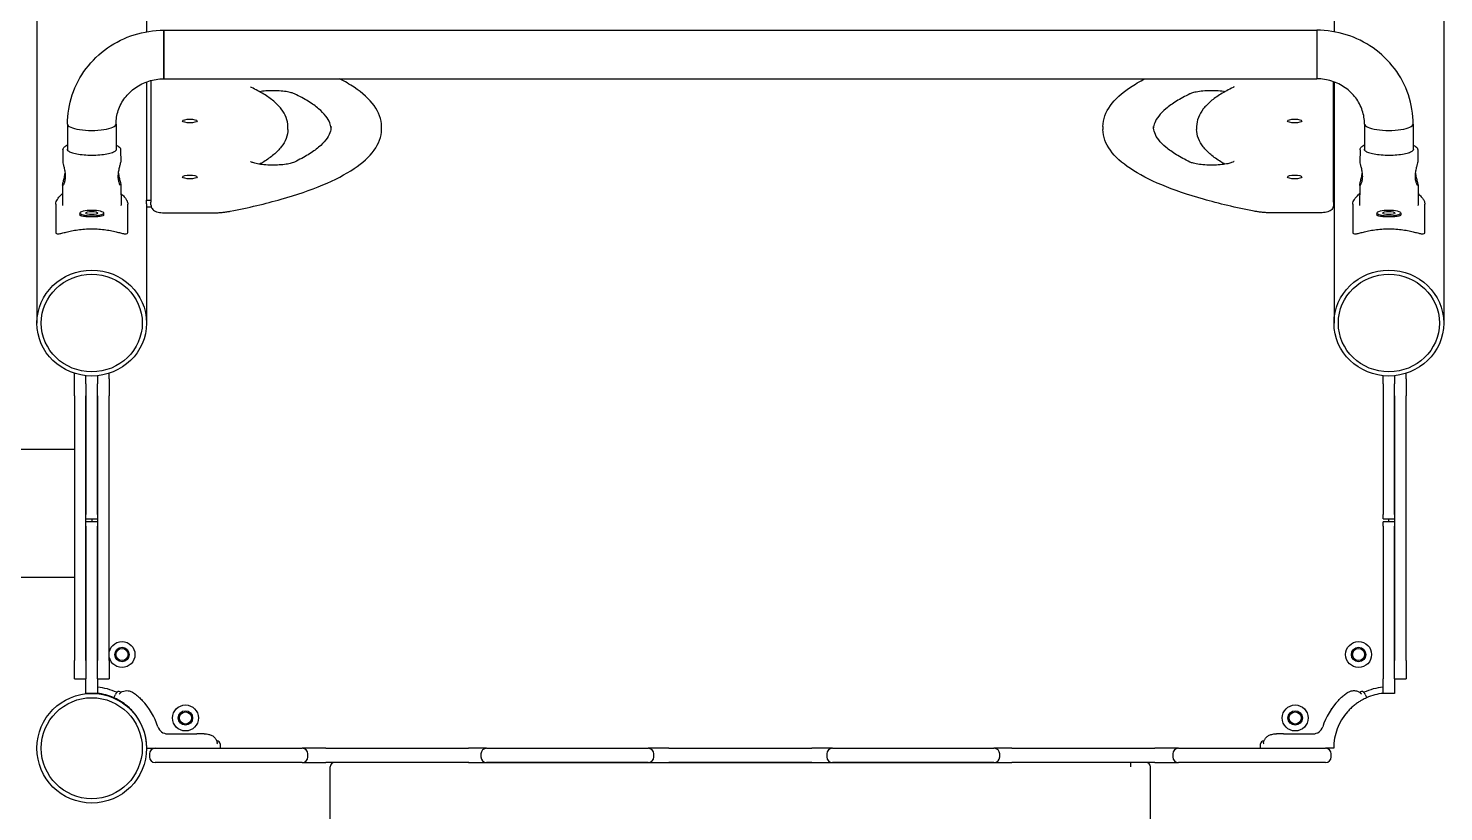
# Model space of a CAD drawing. Header units: millimetres. Extents: x 1080 to 6580, y 979 to 7979.
# Drawn here: x 4086 to 5068, y 4522 to 5065 of the extents above; entities that cross this region are included whole.
import ezdxf

# ---------------------------------------------------------------- set-up
doc = ezdxf.new("R2010")
doc.units = ezdxf.units.MM
doc.layers.add('AM_4', color=3, linetype='Continuous', lineweight=25)

msp = doc.modelspace()

# ---------------------------------------------------------------- linework, layer by layer
at = {"layer": 'AM_4'}
for p, q in [((4092.32, 5481.9), (4092.32, 4860.74)), ((5068.42, 5481.9), (5068.42, 4860.74)), ((4168.42, 5093.6), (4168.42, 5062.84)), ((4992.32, 5093.6), (4992.32, 5062.84)), ((4180.37, 5063.89), (4180.37, 5030.19)), ((4180.37, 5063.89), (4980.37, 5063.89)), ((4180.37, 5030.19), (4180.37, 5063.89)), ((4980.37, 5063.89), (4980.37, 5030.19)), ((4980.37, 5063.89), (4980.37, 5030.19)), ((4171.42, 5029.02), (4171.42, 4944.65)), ((4180.37, 5030.19), (4980.37, 5030.19)), ((4168.42, 5028.07), (4168.42, 4945.98)), ((4992.02, 4944.65), (4992.02, 5028.18)), ((4992.32, 5028.07), (4992.32, 4860.74)), ((4113.52, 4998.74), (4113.52, 4980.58)), ((4147.22, 4998.74), (4147.22, 4980.58)), ((4266.42, 4995.13), (4266.42, 4997.06)), ((4331.42, 4995.13), (4331.42, 4997.06)), ((4832.02, 4997.06), (4832.02, 4995.13)), ((4897.02, 4997.06), (4897.02, 4995.13)), ((5013.52, 4998.74), (5013.52, 4980.58)), ((5047.22, 4998.74), (5047.22, 4980.58)), ((4110.36, 4980.89), (4110.29, 4972.43)), ((4150.38, 4980.89), (4150.46, 4972.43)), ((5010.36, 4980.89), (5010.29, 4972.43)), ((5050.38, 4980.89), (5050.46, 4972.43)), ((4110.14, 4956.49), (4110.02, 4942.64)), ((4150.6, 4956.49), (4150.73, 4942.64)), ((5010.14, 4956.49), (5010.02, 4942.64)), ((5050.6, 4956.49), (5050.73, 4942.64)), ((4105.37, 4943.18), (4105.37, 4930.24)), ((4155.37, 4930.24), (4155.37, 4943.18)), ((4168.42, 4945.98), (4171.42, 4945.98)), ((4168.42, 4943.56), (4168.42, 4945.98)), ((4168.42, 4943.56), (4168.42, 4860.74)), ((4171.71, 4941.15), (4168.42, 4941.15)), ((4171.42, 4942.72), (4171.42, 4944.65)), ((4992.02, 4944.65), (4992.02, 4942.72)), ((5005.37, 4943.18), (5005.37, 4930.24)), ((5055.37, 4930.24), (5055.37, 4943.18)), ((4105.37, 4930.24), (4105.37, 4923.64)), ((4122.12, 4937.04), (4122.12, 4935.82)), ((4138.62, 4937.04), (4138.62, 4935.82)), ((4155.37, 4923.64), (4155.37, 4930.24)), ((4181.42, 4937.17), (4213.09, 4937.17)), ((4982.02, 4937.17), (4950.36, 4937.17)), ((5005.37, 4930.24), (5005.37, 4923.64)), ((5022.12, 4937.04), (5022.12, 4935.82)), ((5038.62, 4937.04), (5038.62, 4935.82)), ((5055.37, 4923.64), (5055.37, 4930.24)), ((4118.37, 4822.02), (4118.37, 4825.86)), ((4118.37, 4810.18), (4118.37, 4822.02)), ((4126.37, 4818.69), (4126.37, 4824.19)), ((4134.37, 4824.19), (4134.37, 4818.69)), ((4142.37, 4822.02), (4142.37, 4825.86)), ((4142.37, 4822.02), (4142.37, 4810.18)), ((5026.37, 4818.69), (5026.37, 4824.19)), ((5034.37, 4824.19), (5034.37, 4818.69)), ((5042.37, 4822.02), (5042.37, 4825.86)), ((5042.37, 4822.02), (5042.37, 4810.18)), ((4126.37, 4818.69), (4126.37, 4815.93)), ((4126.37, 4815.93), (4126.37, 4810.18)), ((4126.37, 4815.93), (4126.37, 4810.18)), ((4134.37, 4815.93), (4134.37, 4818.69)), ((4134.37, 4810.18), (4134.37, 4815.93)), ((4134.37, 4810.18), (4134.37, 4815.93)), ((5026.37, 4818.69), (5026.37, 4815.93)), ((5026.37, 4815.93), (5026.37, 4810.18)), ((5034.37, 4815.93), (5034.37, 4818.69)), ((5034.37, 4810.18), (5034.37, 4815.93)), ((5034.37, 4810.18), (5034.37, 4815.93)), ((4118.37, 4810.18), (4118.37, 4626.61)), ((4126.37, 4810.18), (4126.37, 4727.95)), ((4126.37, 4626.61), (4126.37, 4810.18)), ((4134.37, 4727.95), (4134.37, 4810.18)), ((4134.37, 4810.18), (4134.37, 4626.61)), ((4142.37, 4626.61), (4142.37, 4810.18)), ((5026.37, 4810.18), (5026.37, 4727.95)), ((5034.37, 4727.95), (5034.37, 4810.18)), ((5034.37, 4810.18), (5034.37, 4626.61)), ((5042.37, 4626.61), (5042.37, 4810.18)), ((1545.01, 4773.27), (4118.37, 4773.27)), ((4126.37, 4724.82), (4134.37, 4724.82)), ((4130.37, 4724.82), (4130.37, 4722.82)), ((5026.37, 4724.82), (5026.37, 4727.95)), ((5026.37, 4724.82), (5034.37, 4724.82)), ((5030.37, 4722.82), (5030.37, 4724.82)), ((4134.37, 4722.82), (4126.37, 4722.82)), ((4126.37, 4719.86), (4126.37, 4626.61)), ((4134.37, 4626.61), (4134.37, 4719.86)), ((5034.37, 4722.82), (5026.37, 4722.82)), ((5026.37, 4719.86), (5026.37, 4722.82)), ((5026.37, 4719.86), (5026.37, 4626.61)), ((5034.37, 4626.61), (5034.37, 4719.86)), ((1545.77, 4684.37), (4118.37, 4684.37)), ((4118.37, 4613.82), (4118.37, 4626.61)), ((4126.37, 4626.61), (4126.37, 4616.55)), ((4126.37, 4626.61), (4126.37, 4616.55)), ((4134.37, 4616.55), (4134.37, 4626.61)), ((4134.37, 4616.55), (4134.37, 4626.61)), ((4142.37, 4626.61), (4142.37, 4613.82)), ((5026.37, 4626.61), (5026.37, 4616.55)), ((5034.37, 4616.55), (5034.37, 4626.61)), ((5034.37, 4616.55), (5034.37, 4626.61)), ((5042.37, 4626.61), (5042.37, 4613.82)), ((4126.37, 4616.55), (4126.37, 4613.96)), ((4134.37, 4613.96), (4134.37, 4616.55)), ((5026.37, 4616.55), (5026.37, 4613.96)), ((5034.37, 4613.96), (5034.37, 4616.55)), ((4118.37, 4613.82), (4126.37, 4613.82)), ((4126.37, 4603.82), (4126.37, 4613.96)), ((4134.37, 4613.96), (4134.37, 4603.82)), ((4134.37, 4613.82), (4142.37, 4613.82)), ((5026.37, 4603.82), (5026.37, 4613.96)), ((5034.37, 4613.96), (5034.37, 4603.82)), ((5034.37, 4613.82), (5042.37, 4613.82)), ((4134.37, 4603.82), (4126.37, 4603.82)), ((4145.77, 4600.78), (4146.73, 4602.98)), ((5014.01, 4602.98), (5014.98, 4600.78)), ((5034.37, 4603.82), (5026.37, 4603.82)), ((4182.94, 4575.77), (4203.37, 4575.77)), ((4208.35, 4575.77), (4203.37, 4575.77)), ((4216.9, 4570.77), (4216.9, 4570.77)), ((4217.03, 4570.77), (4217.37, 4570.77)), ((4219.37, 4568.77), (4219.37, 4565.77)), ((4941.37, 4565.77), (4941.37, 4568.77)), ((4943.37, 4570.77), (4943.71, 4570.77)), ((4943.85, 4570.77), (4943.85, 4570.77)), ((4957.37, 4575.77), (4952.4, 4575.77)), ((4957.37, 4575.77), (4977.8, 4575.77)), ((4168.62, 4565.77), (4174.37, 4565.77)), ((4170.37, 4561.77), (4170.37, 4559.77)), ((4174.37, 4565.77), (4179.03, 4565.77)), ((4179.03, 4565.77), (4269.33, 4565.77)), ((4269.33, 4565.77), (4276.37, 4565.77)), ((4292.69, 4565.77), (4276.37, 4565.77)), ((4280.37, 4559.77), (4280.37, 4561.77)), ((4292.69, 4565.77), (4391.89, 4565.77)), ((4404.37, 4565.77), (4391.89, 4565.77)), ((4400.37, 4561.77), (4400.37, 4559.77)), ((4404.37, 4565.77), (4409.8, 4565.77)), ((4409.8, 4565.77), (4510.14, 4565.77)), ((4510.14, 4565.77), (4516.37, 4565.77)), ((4530.77, 4565.77), (4516.37, 4565.77)), ((4520.37, 4559.77), (4520.37, 4561.77)), ((4530.77, 4565.77), (4629.97, 4565.77)), ((4644.37, 4565.77), (4629.97, 4565.77)), ((4640.37, 4561.77), (4640.37, 4559.77)), ((4644.37, 4565.77), (4650.61, 4565.77)), ((4650.61, 4565.77), (4750.94, 4565.77)), ((4750.94, 4565.77), (4756.37, 4565.77)), ((4768.85, 4565.77), (4756.37, 4565.77)), ((4760.37, 4559.77), (4760.37, 4561.77)), ((4768.85, 4565.77), (4868.05, 4565.77)), ((4884.37, 4565.77), (4868.05, 4565.77)), ((4880.37, 4561.77), (4880.37, 4559.77)), ((4884.37, 4565.77), (4891.41, 4565.77)), ((4891.41, 4565.77), (4981.71, 4565.77)), ((4981.71, 4565.77), (4986.37, 4565.77)), ((4992.12, 4565.77), (4986.37, 4565.77)), ((4990.37, 4559.77), (4990.37, 4561.77)), ((4179.03, 4555.77), (4174.37, 4555.77)), ((4269.33, 4555.77), (4179.03, 4555.77)), ((4276.37, 4555.77), (4269.33, 4555.77)), ((4276.37, 4555.77), (4292.69, 4555.77)), ((4391.89, 4555.77), (4292.69, 4555.77)), ((4295.78, 4505.77), (4295.78, 4552.77)), ((4392.07, 4555.77), (4298.78, 4555.77)), ((4391.89, 4555.77), (4404.37, 4555.77)), ((4392.07, 4555.77), (4404.83, 4555.77)), ((4409.8, 4555.77), (4404.37, 4555.77)), ((4404.83, 4555.77), (4457.02, 4555.77)), ((4510.14, 4555.77), (4409.8, 4555.77)), ((4457.02, 4555.77), (4703.72, 4555.77)), ((4516.37, 4555.77), (4510.14, 4555.77)), ((4516.37, 4555.77), (4530.77, 4555.77)), ((4629.97, 4555.77), (4530.77, 4555.77)), ((4629.97, 4555.77), (4644.37, 4555.77)), ((4650.61, 4555.77), (4644.37, 4555.77)), ((4750.94, 4555.77), (4650.61, 4555.77)), ((4703.72, 4555.77), (4755.91, 4555.77)), ((4756.37, 4555.77), (4750.94, 4555.77)), ((4755.91, 4555.77), (4768.67, 4555.77)), ((4756.37, 4555.77), (4768.85, 4555.77)), ((4861.96, 4555.77), (4768.67, 4555.77)), ((4868.05, 4555.77), (4768.85, 4555.77)), ((4851.37, 4552.77), (4851.37, 4555.77)), ((4864.96, 4505.77), (4864.96, 4552.77)), ((4868.05, 4555.77), (4884.37, 4555.77)), ((4891.41, 4555.77), (4884.37, 4555.77)), ((4981.71, 4555.77), (4891.41, 4555.77)), ((4986.37, 4555.77), (4981.71, 4555.77))]:
    msp.add_line(p, q, dxfattribs=at)
for centre, radius in [((4151.37, 4630.77), 9), ((4151.37, 4630.77), 5), ((5009.37, 4630.77), 9), ((5009.37, 4630.77), 5), ((4151.37, 4630.77), 4.2), ((5009.37, 4630.77), 4.2), ((4130.37, 4565.77), 38.05), ((4130.37, 4565.77), 35.05), ((4195.37, 4586.77), 9), ((4195.37, 4586.77), 5), ((4195.37, 4586.77), 4.2), ((4965.37, 4586.77), 9), ((4965.37, 4586.77), 5), ((4965.37, 4586.77), 4.2)]:
    msp.add_circle(centre, radius, dxfattribs=at)
for centre, radius, start, end in [((4130.37, 4565.77), 42.5, 65.89619, 84.59946), ((5030.37, 4565.77), 42.5, 95.40054, 114.10381), ((4130.37, 4565.77), 38.25, 66.26575, 84.13826), ((4153.14, 4600.16), 7, 143.96758, 156.26575), ((4149.1, 4603.11), 2, 63.65069, 143.96758), ((4130.37, 4565.77), 42.5, 63.0498, 63.05004), ((4130.37, 4565.77), 42.5, 62.91363, 62.91368), ((4130.37, 4565.77), 48.25, 17.92021, 43.44318), ((5030.37, 4565.77), 48.25, 136.55682, 162.07979), ((5011.64, 4603.11), 2, 36.03242, 116.34931), ((5007.6, 4600.16), 7, 23.73425, 36.03242), ((5030.37, 4565.77), 38.25, 95.86174, 113.73425), ((4130.37, 4565.77), 38.25, 0, 41.53841), ((5030.37, 4565.77), 38.25, 138.46159, 180), ((4182.94, 4582.77), 7, 197.92021, 270), ((4977.8, 4582.77), 7, 270, 342.07979), ((4217.37, 4568.77), 2, 0, 90), ((4943.37, 4568.77), 2, 90, 180), ((4174.37, 4561.77), 4, 90, 180), ((4174.37, 4559.77), 4, 180, 270), ((4276.37, 4561.77), 4, 0, 90), ((4276.37, 4559.77), 4, 270, 0), ((4404.37, 4561.77), 4, 90, 180), ((4404.37, 4559.77), 4, 180, 270), ((4516.37, 4561.77), 4, 0, 90), ((4516.37, 4559.77), 4, 270, 0), ((4644.37, 4561.77), 4, 90, 180), ((4644.37, 4559.77), 4, 180, 270), ((4756.37, 4561.77), 4, 0, 90), ((4756.37, 4559.77), 4, 270, 0), ((4884.37, 4561.77), 4, 90, 180), ((4884.37, 4559.77), 4, 180, 270), ((4986.37, 4561.77), 4, 0, 90), ((4986.37, 4559.77), 4, 270, 0), ((4298.78, 4552.77), 3, 90, 180), ((4861.96, 4552.77), 3, 0, 90)]:
    msp.add_arc(centre, radius, start, end, dxfattribs=at)
for centre, major_axis, ratio in [((4198.42, 5000.93), (5, 0), 0.258819), ((4965.02, 5000.93), (-5, 0), 0.258819), ((4198.42, 4962.1), (5, 0), 0.258819), ((4965.02, 4962.1), (-5, 0), 0.258819), ((4130.37, 4937.04), (8.25, 0), 0.258819), ((4130.37, 4937.04), (-4.2, 0), 0.258819), ((5030.37, 4937.04), (8.25, 0), 0.258819), ((5030.37, 4937.04), (-4.2, 0), 0.258819), ((4130.37, 4860.74), (-38.05, 0), 0.965926), ((4130.37, 4860.74), (35.05, 0), 0.965926), ((5030.37, 4860.74), (-38.05, 0), 0.965926), ((5030.37, 4860.74), (35.05, 0), 0.965926)]:
    msp.add_ellipse(centre, major_axis=major_axis, ratio=ratio, dxfattribs=at)
for centre in [(4130.37, 4998.74), (4130.37, 4998.74), (5030.37, 4998.74), (5030.37, 4998.74)]:
    msp.add_ellipse(centre, major_axis=(-16.85, 0), ratio=0.258819, start_param=0, end_param=3.141593, dxfattribs=at)
for points, knots in [([(4113.52, 4998.74), (4113.52, 5005.63), (4114.65, 5012.51), (4119.04, 5025.57), (4122.31, 5031.74), (4130.6, 5042.77), (4135.64, 5047.63), (4146.97, 5055.58), (4153.26, 5058.67), (4166.49, 5062.83), (4173.43, 5063.89), (4180.37, 5063.89)], [0, 0, 0, 0, 0.314159, 0.314159, 0.628319, 0.628319, 0.942478, 0.942478, 1.256637, 1.256637, 1.570796, 1.570796, 1.570796, 1.570796]), ([(5047.22, 4998.74), (5047.22, 5005.63), (5046.09, 5012.51), (5041.7, 5025.57), (5038.44, 5031.74), (5030.14, 5042.77), (5025.1, 5047.63), (5013.78, 5055.58), (5007.48, 5058.67), (4994.25, 5062.83), (4987.31, 5063.89), (4980.37, 5063.89)], [3.141593, 3.141593, 3.141593, 3.141593, 3.455752, 3.455752, 3.769911, 3.769911, 4.08407, 4.08407, 4.39823, 4.39823, 4.712389, 4.712389, 4.712389, 4.712389]), ([(4147.22, 4998.74), (4147.22, 5001.97), (4147.75, 5005.2), (4149.83, 5011.38), (4151.38, 5014.33), (4155.39, 5019.67), (4157.85, 5022.05), (4163.47, 5025.99), (4166.62, 5027.55), (4173.26, 5029.63), (4176.74, 5030.17), (4180.27, 5030.19), (4180.32, 5030.19), (4180.37, 5030.19)], [0, 0, 0, 0, 0.314159, 0.314159, 0.628319, 0.628319, 0.942478, 0.942478, 1.256637, 1.256637, 1.566356, 1.566356, 1.570796, 1.570796, 1.570796, 1.570796]), ([(4331.42, 4997.06), (4331.42, 5002.1), (4329.58, 5007.04), (4323.03, 5016.11), (4318.34, 5020.33), (4309.35, 5026.33), (4306.01, 5028.29), (4302.35, 5030.19)], [3.1415927, 3.1415927, 3.1415927, 3.1415927, 3.3263441, 3.3263441, 3.5110956, 3.5110956, 3.6042673, 3.6042673, 3.6042673, 3.6042673]), ([(4832.02, 4997.06), (4832.02, 5002.1), (4833.86, 5007.04), (4840.41, 5016.11), (4845.1, 5020.33), (4854.09, 5026.33), (4857.43, 5028.29), (4861.1, 5030.19)], [3.1415927, 3.1415927, 3.1415927, 3.1415927, 3.3263441, 3.3263441, 3.5110956, 3.5110956, 3.6042673, 3.6042673, 3.6042673, 3.6042673]), ([(5013.52, 4998.74), (5013.52, 5001.97), (5012.99, 5005.2), (5010.91, 5011.38), (5009.36, 5014.33), (5005.35, 5019.67), (5002.89, 5022.05), (4997.27, 5025.99), (4994.12, 5027.55), (4987.48, 5029.63), (4984, 5030.17), (4980.47, 5030.19), (4980.42, 5030.19), (4980.37, 5030.19)], [3.141593, 3.141593, 3.141593, 3.141593, 3.455752, 3.455752, 3.769911, 3.769911, 4.08407, 4.08407, 4.39823, 4.39823, 4.707949, 4.707949, 4.712389, 4.712389, 4.712389, 4.712389]), ([(4241.1, 5024.21), (4240.91, 5024.3), (4240.76, 5024.39), (4240.56, 5024.51), (4240.5, 5024.56), (4240.5, 5024.56), (4240.5, 5024.56), (4240.5, 5024.56)], [5.7868679, 5.7868679, 5.7868679, 5.7868679, 5.8861314, 5.8861314, 5.9853949, 5.9853949, 5.9923115, 5.9923115, 5.9923115, 5.9923115]), ([(4266.42, 4997.06), (4266.42, 4999.21), (4266, 5001.35), (4264.43, 5005.45), (4263.28, 5007.4), (4260.38, 5011.13), (4258.63, 5012.91), (4254.56, 5016.34), (4252.25, 5017.99), (4247.08, 5021.18), (4244.22, 5022.72), (4241.1, 5024.21)], [3.1415927, 3.1415927, 3.1415927, 3.1415927, 3.2408561, 3.2408561, 3.3401196, 3.3401196, 3.4393831, 3.4393831, 3.5386465, 3.5386465, 3.63791, 3.63791, 3.63791, 3.63791]), ([(4271.07, 5019.75), (4270.67, 5019.94), (4270.1, 5020.16), (4268.53, 5020.64), (4267.46, 5020.89), (4264.91, 5021.35), (4263.4, 5021.55), (4260.1, 5021.84), (4258.32, 5021.92), (4254.71, 5021.94), (4252.88, 5021.88), (4249.61, 5021.64), (4248.14, 5021.47), (4246.81, 5021.26)], [3.63791, 3.63791, 3.63791, 3.63791, 3.846027, 3.846027, 4.102134, 4.102134, 4.388153, 4.388153, 4.687758, 4.687758, 4.99138, 4.99138, 5.260175, 5.260175, 5.260175, 5.260175]), ([(4296.38, 4996.1), (4296.28, 4997.23), (4296.02, 4998.38), (4294.97, 5001.1), (4294.06, 5002.71), (4291.47, 5006.03), (4289.81, 5007.74), (4285.72, 5011.19), (4283.29, 5012.93), (4277.72, 5016.37), (4274.56, 5018.08), (4271.07, 5019.75)], [3.163614, 3.163614, 3.163614, 3.163614, 3.2408561, 3.2408561, 3.3401196, 3.3401196, 3.4393831, 3.4393831, 3.5386465, 3.5386465, 3.63791, 3.63791, 3.63791, 3.63791]), ([(4892.38, 5019.75), (4888.88, 5018.08), (4885.73, 5016.37), (4880.15, 5012.93), (4877.73, 5011.19), (4873.63, 5007.74), (4871.97, 5006.03), (4869.39, 5002.71), (4868.47, 5001.1), (4867.42, 4998.38), (4867.16, 4997.23), (4867.06, 4996.1)], [2.6452753, 2.6452753, 2.6452753, 2.6452753, 2.7445388, 2.7445388, 2.8438022, 2.8438022, 2.9430657, 2.9430657, 3.0423292, 3.0423292, 3.1195713, 3.1195713, 3.1195713, 3.1195713]), ([(4916.63, 5021.26), (4915.95, 5021.37), (4915.23, 5021.47), (4912.88, 5021.73), (4911.15, 5021.85), (4907.59, 5021.95), (4905.75, 5021.94), (4902.2, 5021.76), (4900.49, 5021.6), (4897.42, 5021.18), (4896.06, 5020.91), (4893.89, 5020.35), (4893.05, 5020.06), (4892.46, 5019.78), (4892.42, 5019.77), (4892.38, 5019.75)], [1.02301, 1.02301, 1.02301, 1.02301, 1.160661, 1.160661, 1.457519, 1.457519, 1.760704, 1.760704, 2.063034, 2.063034, 2.356322, 2.356322, 2.624635, 2.624635, 2.645275, 2.645275, 2.645275, 2.645275]), ([(4922.34, 5024.21), (4919.22, 5022.72), (4916.37, 5021.18), (4911.2, 5017.99), (4908.88, 5016.34), (4904.82, 5012.91), (4903.07, 5011.13), (4900.17, 5007.4), (4899.02, 5005.45), (4897.44, 5001.35), (4897.02, 4999.21), (4897.02, 4997.06)], [2.6452753, 2.6452753, 2.6452753, 2.6452753, 2.7445388, 2.7445388, 2.8438022, 2.8438022, 2.9430657, 2.9430657, 3.0423292, 3.0423292, 3.1415927, 3.1415927, 3.1415927, 3.1415927]), ([(4922.95, 5024.56), (4922.95, 5024.56), (4922.95, 5024.56), (4922.94, 5024.56), (4922.88, 5024.51), (4922.68, 5024.39), (4922.53, 5024.3), (4922.34, 5024.21)], [6.5740592, 6.5740592, 6.5740592, 6.5740592, 6.5809757, 6.5809757, 6.6802392, 6.6802392, 6.7795027, 6.7795027, 6.7795027, 6.7795027]), ([(4226.51, 4938.34), (4239.19, 4940.82), (4250.99, 4943.6), (4272.48, 4949.71), (4282.16, 4953.02), (4299.12, 4960.11), (4306.39, 4963.88), (4318.34, 4971.87), (4323.03, 4976.08), (4329.58, 4985.15), (4331.42, 4990.1), (4331.42, 4995.13)], [2.2178352, 2.2178352, 2.2178352, 2.2178352, 2.4025867, 2.4025867, 2.5873382, 2.5873382, 2.7720897, 2.7720897, 2.9568412, 2.9568412, 3.1415927, 3.1415927, 3.1415927, 3.1415927]), ([(4266.42, 4995.13), (4266.42, 4992.99), (4266, 4990.84), (4264.43, 4986.75), (4263.28, 4984.79), (4260.38, 4981.06), (4258.63, 4979.28), (4254.56, 4975.86), (4252.25, 4974.21), (4248.75, 4972.05), (4247.8, 4971.49), (4246.81, 4970.94)], [3.1415927, 3.1415927, 3.1415927, 3.1415927, 3.2408561, 3.2408561, 3.3401196, 3.3401196, 3.4393831, 3.4393831, 3.5386465, 3.5386465, 3.5738358, 3.5738358, 3.5738358, 3.5738358]), ([(4296.42, 4997.06), (4296.42, 4995.61), (4296.15, 4994.16), (4294.97, 4991.1), (4294.06, 4989.49), (4291.47, 4986.17), (4289.81, 4984.46), (4285.72, 4981.01), (4283.29, 4979.27), (4277.72, 4975.83), (4274.56, 4974.12), (4271.07, 4972.45)], [3.1415927, 3.1415927, 3.1415927, 3.1415927, 3.2408561, 3.2408561, 3.3401196, 3.3401196, 3.4393831, 3.4393831, 3.5386465, 3.5386465, 3.63791, 3.63791, 3.63791, 3.63791]), ([(4936.93, 4938.34), (4924.26, 4940.82), (4912.45, 4943.6), (4890.97, 4949.71), (4881.28, 4953.02), (4864.33, 4960.11), (4857.05, 4963.88), (4845.1, 4971.87), (4840.41, 4976.08), (4833.86, 4985.15), (4832.02, 4990.1), (4832.02, 4995.13)], [2.2178352, 2.2178352, 2.2178352, 2.2178352, 2.4025867, 2.4025867, 2.5873382, 2.5873382, 2.7720897, 2.7720897, 2.9568412, 2.9568412, 3.1415927, 3.1415927, 3.1415927, 3.1415927]), ([(4892.38, 4972.45), (4888.88, 4974.12), (4885.73, 4975.83), (4880.15, 4979.27), (4877.73, 4981.01), (4873.63, 4984.46), (4871.97, 4986.17), (4869.39, 4989.49), (4868.47, 4991.1), (4867.29, 4994.16), (4867.02, 4995.61), (4867.02, 4997.06)], [2.6452753, 2.6452753, 2.6452753, 2.6452753, 2.7445388, 2.7445388, 2.8438022, 2.8438022, 2.9430657, 2.9430657, 3.0423292, 3.0423292, 3.1415927, 3.1415927, 3.1415927, 3.1415927]), ([(4916.63, 4970.94), (4915.65, 4971.49), (4914.7, 4972.05), (4911.2, 4974.21), (4908.88, 4975.86), (4904.82, 4979.28), (4903.07, 4981.06), (4900.17, 4984.79), (4899.02, 4986.75), (4897.44, 4990.84), (4897.02, 4992.99), (4897.02, 4995.13)], [2.7093495, 2.7093495, 2.7093495, 2.7093495, 2.7445388, 2.7445388, 2.8438022, 2.8438022, 2.9430657, 2.9430657, 3.0423292, 3.0423292, 3.1415927, 3.1415927, 3.1415927, 3.1415927]), ([(4110.36, 4980.89), (4110.37, 4981.45), (4110.59, 4981.99), (4111.43, 4983.09), (4112.16, 4983.59), (4113.23, 4984.12), (4113.38, 4984.19), (4113.52, 4984.25)], [0.0023384, 0.0023384, 0.0023384, 0.0023384, 0.1942752, 0.1942752, 0.4833221, 0.4833221, 0.5256435, 0.5256435, 0.5256435, 0.5256435]), ([(4113.12, 4981.36), (4113.12, 4981.12), (4113.24, 4980.83), (4114, 4980.13), (4114.65, 4979.73), (4116.47, 4978.99), (4117.64, 4978.64), (4120.39, 4978.03), (4121.98, 4977.78), (4125.41, 4977.42), (4127.24, 4977.31), (4130.96, 4977.24), (4132.85, 4977.28), (4136.46, 4977.52), (4138.2, 4977.71), (4141.33, 4978.22), (4142.73, 4978.54), (4145.03, 4979.26), (4145.95, 4979.66), (4147.17, 4980.45), (4147.49, 4980.83), (4147.61, 4981.2), (4147.62, 4981.28), (4147.62, 4981.36)], [6.283185, 6.283185, 6.283185, 6.283185, 6.553079, 6.553079, 6.845014, 6.845014, 7.150626, 7.150626, 7.464797, 7.464797, 7.781797, 7.781797, 8.099593, 8.099593, 8.417112, 8.417112, 8.732943, 8.732943, 9.043372, 9.043372, 9.338692, 9.338692, 9.424778, 9.424778, 9.424778, 9.424778]), ([(4147.22, 4984.25), (4147.9, 4983.95), (4148.48, 4983.63), (4149.77, 4982.65), (4150.37, 4981.85), (4150.38, 4980.89)], [2.6159492, 2.6159492, 2.6159492, 2.6159492, 2.8128994, 2.8128994, 3.1392543, 3.1392543, 3.1392543, 3.1392543]), ([(5010.36, 4980.89), (5010.37, 4981.45), (5010.59, 4981.99), (5011.43, 4983.09), (5012.16, 4983.59), (5013.23, 4984.12), (5013.38, 4984.19), (5013.52, 4984.25)], [0.0023384, 0.0023384, 0.0023384, 0.0023384, 0.1942752, 0.1942752, 0.4833221, 0.4833221, 0.5256435, 0.5256435, 0.5256435, 0.5256435]), ([(5013.12, 4981.36), (5013.12, 4981.12), (5013.24, 4980.83), (5014, 4980.13), (5014.65, 4979.73), (5016.47, 4978.99), (5017.64, 4978.64), (5020.39, 4978.03), (5021.98, 4977.78), (5025.41, 4977.42), (5027.24, 4977.31), (5030.96, 4977.24), (5032.85, 4977.28), (5036.46, 4977.52), (5038.2, 4977.71), (5041.33, 4978.22), (5042.73, 4978.54), (5045.03, 4979.26), (5045.95, 4979.66), (5047.17, 4980.45), (5047.49, 4980.83), (5047.61, 4981.2), (5047.62, 4981.28), (5047.62, 4981.36)], [6.283185, 6.283185, 6.283185, 6.283185, 6.553079, 6.553079, 6.845014, 6.845014, 7.150626, 7.150626, 7.464797, 7.464797, 7.781797, 7.781797, 8.099593, 8.099593, 8.417112, 8.417112, 8.732943, 8.732943, 9.043372, 9.043372, 9.338692, 9.338692, 9.424778, 9.424778, 9.424778, 9.424778]), ([(5047.22, 4984.25), (5047.9, 4983.95), (5048.48, 4983.63), (5049.77, 4982.65), (5050.37, 4981.85), (5050.38, 4980.89)], [2.6159492, 2.6159492, 2.6159492, 2.6159492, 2.8128994, 2.8128994, 3.1392543, 3.1392543, 3.1392543, 3.1392543]), ([(4110.29, 4972.43), (4110.29, 4972.43), (4110.29, 4972.42), (4110.29, 4972.15), (4110.37, 4971.66), (4110.69, 4970.32), (4110.91, 4969.47), (4111.34, 4967.7), (4111.57, 4966.65), (4111.9, 4964.48), (4111.99, 4963.36), (4111.97, 4961.33), (4111.86, 4960.3), (4111.5, 4958.56), (4111.25, 4957.83), (4110.8, 4956.8), (4110.57, 4956.42), (4110.23, 4956.13), (4110.14, 4956.21), (4110.14, 4956.75), (4110.23, 4957.25), (4110.57, 4958.6), (4110.8, 4959.45), (4111.25, 4961.23), (4111.5, 4962.29), (4111.75, 4963.79), (4111.81, 4964.21), (4111.86, 4964.63)], [1.250689, 1.250689, 1.250689, 1.250689, 1.255382, 1.255382, 1.569241, 1.569241, 1.8831, 1.8831, 2.196932, 2.196932, 2.510763, 2.510763, 2.826813, 2.826813, 3.142862, 3.142862, 3.458443, 3.458443, 3.774024, 3.774024, 4.089605, 4.089605, 4.405186, 4.405186, 4.721235, 4.721235, 4.8417, 4.8417, 4.8417, 4.8417]), ([(4148.89, 4964.63), (4148.93, 4964.21), (4148.99, 4963.79), (4149.24, 4962.29), (4149.49, 4961.23), (4149.94, 4959.45), (4150.18, 4958.6), (4150.51, 4957.25), (4150.6, 4956.75), (4150.6, 4956.21), (4150.51, 4956.13), (4150.18, 4956.42), (4149.94, 4956.8), (4149.49, 4957.83), (4149.24, 4958.56), (4148.88, 4960.3), (4148.77, 4961.33), (4148.75, 4963.36), (4148.84, 4964.48), (4149.17, 4966.65), (4149.4, 4967.7), (4149.83, 4969.47), (4150.05, 4970.32), (4150.37, 4971.66), (4150.46, 4972.15), (4150.46, 4972.42), (4150.46, 4972.43), (4150.46, 4972.43)], [0.195584, 0.195584, 0.195584, 0.195584, 0.316049, 0.316049, 0.632098, 0.632098, 0.947679, 0.947679, 1.26326, 1.26326, 1.578842, 1.578842, 1.894423, 1.894423, 2.210472, 2.210472, 2.526521, 2.526521, 2.840353, 2.840353, 3.154184, 3.154184, 3.468043, 3.468043, 3.781903, 3.781903, 3.786595, 3.786595, 3.786595, 3.786595]), ([(4271.07, 4972.45), (4270.67, 4972.26), (4270.1, 4972.04), (4268.53, 4971.56), (4267.46, 4971.31), (4264.91, 4970.84), (4263.4, 4970.65), (4260.1, 4970.36), (4258.32, 4970.28), (4254.71, 4970.25), (4252.88, 4970.32), (4249.43, 4970.57), (4247.79, 4970.77), (4244.95, 4971.25), (4243.73, 4971.53), (4241.89, 4972.09), (4241.23, 4972.37), (4240.62, 4972.7), (4240.5, 4972.8), (4240.5, 4972.8)], [3.63791, 3.63791, 3.63791, 3.63791, 3.846027, 3.846027, 4.102134, 4.102134, 4.388153, 4.388153, 4.687758, 4.687758, 4.99138, 4.99138, 5.292096, 5.292096, 5.580283, 5.580283, 5.836127, 5.836127, 5.992311, 5.992311, 5.992311, 5.992311]), ([(4922.95, 4972.8), (4922.95, 4972.8), (4922.95, 4972.8), (4922.94, 4972.79), (4922.82, 4972.7), (4922.32, 4972.43), (4921.87, 4972.23), (4920.59, 4971.78), (4919.67, 4971.53), (4917.4, 4971.04), (4916, 4970.82), (4912.88, 4970.47), (4911.15, 4970.35), (4907.59, 4970.24), (4905.75, 4970.26), (4902.2, 4970.44), (4900.49, 4970.59), (4897.42, 4971.02), (4896.06, 4971.29), (4893.89, 4971.85), (4893.05, 4972.14), (4892.46, 4972.41), (4892.42, 4972.43), (4892.38, 4972.45)], [6.574059, 6.574059, 6.574059, 6.574059, 6.580716, 6.580716, 6.728387, 6.728387, 6.921051, 6.921051, 7.164582, 7.164582, 7.443846, 7.443846, 7.740705, 7.740705, 8.043889, 8.043889, 8.346219, 8.346219, 8.639507, 8.639507, 8.90782, 8.90782, 8.928461, 8.928461, 8.928461, 8.928461]), ([(5010.29, 4972.43), (5010.29, 4972.43), (5010.29, 4972.42), (5010.29, 4972.15), (5010.37, 4971.66), (5010.69, 4970.32), (5010.91, 4969.47), (5011.34, 4967.7), (5011.57, 4966.65), (5011.9, 4964.48), (5011.99, 4963.36), (5011.97, 4961.33), (5011.86, 4960.3), (5011.5, 4958.56), (5011.25, 4957.83), (5010.8, 4956.8), (5010.57, 4956.42), (5010.23, 4956.13), (5010.14, 4956.21), (5010.14, 4956.75), (5010.23, 4957.25), (5010.57, 4958.6), (5010.8, 4959.45), (5011.25, 4961.23), (5011.5, 4962.29), (5011.75, 4963.79), (5011.81, 4964.21), (5011.86, 4964.63)], [1.250689, 1.250689, 1.250689, 1.250689, 1.255382, 1.255382, 1.569241, 1.569241, 1.8831, 1.8831, 2.196932, 2.196932, 2.510763, 2.510763, 2.826813, 2.826813, 3.142862, 3.142862, 3.458443, 3.458443, 3.774024, 3.774024, 4.089605, 4.089605, 4.405186, 4.405186, 4.721235, 4.721235, 4.8417, 4.8417, 4.8417, 4.8417]), ([(5048.89, 4964.63), (5048.93, 4964.21), (5048.99, 4963.79), (5049.24, 4962.29), (5049.49, 4961.23), (5049.94, 4959.45), (5050.18, 4958.6), (5050.51, 4957.25), (5050.6, 4956.75), (5050.6, 4956.21), (5050.51, 4956.13), (5050.18, 4956.42), (5049.94, 4956.8), (5049.49, 4957.83), (5049.24, 4958.56), (5048.88, 4960.3), (5048.77, 4961.33), (5048.75, 4963.36), (5048.84, 4964.48), (5049.17, 4966.65), (5049.4, 4967.7), (5049.83, 4969.47), (5050.05, 4970.32), (5050.37, 4971.66), (5050.46, 4972.15), (5050.46, 4972.42), (5050.46, 4972.43), (5050.46, 4972.43)], [0.195584, 0.195584, 0.195584, 0.195584, 0.316049, 0.316049, 0.632098, 0.632098, 0.947679, 0.947679, 1.26326, 1.26326, 1.578842, 1.578842, 1.894423, 1.894423, 2.210472, 2.210472, 2.526521, 2.526521, 2.840353, 2.840353, 3.154184, 3.154184, 3.468043, 3.468043, 3.781903, 3.781903, 3.786595, 3.786595, 3.786595, 3.786595]), ([(4105.37, 4943.18), (4105.37, 4943.87), (4105.52, 4944.45), (4106.13, 4946.12), (4106.78, 4947.07), (4108.2, 4948.77), (4108.88, 4949.47), (4109.8, 4950.3), (4109.94, 4950.42), (4110.09, 4950.55)], [0, 0, 0, 0, 0.263076, 0.263076, 0.8339, 0.8339, 1.237052, 1.237052, 1.308903, 1.308903, 1.308903, 1.308903]), ([(4150.65, 4950.55), (4151.09, 4950.17), (4151.5, 4949.8), (4152.58, 4948.73), (4153.18, 4948.05), (4154.15, 4946.75), (4154.53, 4946.14), (4155.13, 4944.82), (4155.37, 4944.09), (4155.37, 4943.18)], [5.738689, 5.738689, 5.738689, 5.738689, 5.954577, 5.954577, 6.349657, 6.349657, 6.698628, 6.698628, 7.0476, 7.0476, 7.0476, 7.0476]), ([(5005.37, 4943.18), (5005.37, 4943.87), (5005.52, 4944.45), (5006.13, 4946.12), (5006.78, 4947.07), (5008.2, 4948.77), (5008.88, 4949.47), (5009.8, 4950.3), (5009.94, 4950.42), (5010.09, 4950.55)], [0, 0, 0, 0, 0.263076, 0.263076, 0.8339, 0.8339, 1.237052, 1.237052, 1.308903, 1.308903, 1.308903, 1.308903]), ([(5050.65, 4950.55), (5051.09, 4950.17), (5051.5, 4949.8), (5052.58, 4948.73), (5053.18, 4948.05), (5054.15, 4946.75), (5054.53, 4946.14), (5055.13, 4944.82), (5055.37, 4944.09), (5055.37, 4943.18)], [5.738689, 5.738689, 5.738689, 5.738689, 5.954577, 5.954577, 6.349657, 6.349657, 6.698628, 6.698628, 7.0476, 7.0476, 7.0476, 7.0476]), ([(4150.75, 4942.4), (4150.75, 4942.4), (4150.74, 4942.43), (4150.73, 4942.54), (4150.73, 4942.59), (4150.73, 4942.64)], [12.2804601, 12.2804601, 12.2804601, 12.2804601, 12.3991495, 12.3991495, 12.4598321, 12.4598321, 12.4598321, 12.4598321]), ([(4171.42, 4942.72), (4171.42, 4942.23), (4171.51, 4941.73), (4171.82, 4940.83), (4172.04, 4940.43), (4172.57, 4939.69), (4172.89, 4939.39), (4173.63, 4938.78), (4174.05, 4938.55), (4175.1, 4938.05), (4175.71, 4937.86), (4177, 4937.55), (4177.67, 4937.43), (4179.07, 4937.26), (4179.79, 4937.21), (4180.82, 4937.17), (4181.12, 4937.17), (4181.42, 4937.17)], [0, 0, 0, 0, 0.087499, 0.087499, 0.183741, 0.183741, 0.308179, 0.308179, 0.500455, 0.500455, 0.814614, 0.814614, 1.128774, 1.128774, 1.442933, 1.442933, 1.570796, 1.570796, 1.570796, 1.570796]), ([(4992.02, 4942.72), (4992.02, 4942.23), (4991.93, 4941.73), (4991.63, 4940.83), (4991.4, 4940.43), (4990.87, 4939.69), (4990.56, 4939.39), (4989.81, 4938.78), (4989.39, 4938.55), (4988.35, 4938.05), (4987.73, 4937.86), (4986.44, 4937.55), (4985.77, 4937.43), (4984.38, 4937.26), (4983.65, 4937.21), (4982.62, 4937.17), (4982.32, 4937.17), (4982.02, 4937.17)], [0, 0, 0, 0, 0.087499, 0.087499, 0.183741, 0.183741, 0.308179, 0.308179, 0.500455, 0.500455, 0.814614, 0.814614, 1.128774, 1.128774, 1.442933, 1.442933, 1.570796, 1.570796, 1.570796, 1.570796]), ([(5050.75, 4942.4), (5050.75, 4942.4), (5050.74, 4942.43), (5050.73, 4942.54), (5050.73, 4942.59), (5050.73, 4942.64)], [12.2804601, 12.2804601, 12.2804601, 12.2804601, 12.3991495, 12.3991495, 12.4598321, 12.4598321, 12.4598321, 12.4598321]), ([(4138.62, 4935.82), (4138.62, 4935.55), (4138.41, 4935.3), (4137.57, 4934.92), (4136.94, 4934.78), (4135.47, 4934.58), (4134.55, 4934.52), (4132.52, 4934.44), (4131.41, 4934.42), (4129.33, 4934.42), (4128.23, 4934.44), (4126.19, 4934.52), (4125.27, 4934.58), (4123.81, 4934.78), (4123.17, 4934.92), (4122.33, 4935.3), (4122.12, 4935.55), (4122.12, 4935.82)], [0, 0, 0, 0, 0.311531, 0.311531, 0.623063, 0.623063, 0.934582, 0.934582, 1.246101, 1.246101, 1.55762, 1.55762, 1.869139, 1.869139, 2.180671, 2.180671, 2.492202, 2.492202, 2.492202, 2.492202]), ([(4213.09, 4937.17), (4214.04, 4937.17), (4214.99, 4937.18), (4216.87, 4937.25), (4217.81, 4937.3), (4219.66, 4937.42), (4220.57, 4937.5), (4222.35, 4937.69), (4223.22, 4937.8), (4224.9, 4938.05), (4225.72, 4938.19), (4226.51, 4938.34)], [1.5707963, 1.5707963, 1.5707963, 1.5707963, 1.7002041, 1.7002041, 1.8296119, 1.8296119, 1.9590196, 1.9590196, 2.0884274, 2.0884274, 2.2178352, 2.2178352, 2.2178352, 2.2178352]), ([(4950.36, 4937.17), (4949.41, 4937.17), (4948.46, 4937.18), (4946.57, 4937.25), (4945.63, 4937.3), (4943.79, 4937.42), (4942.88, 4937.5), (4941.1, 4937.69), (4940.23, 4937.8), (4938.54, 4938.05), (4937.72, 4938.19), (4936.93, 4938.34)], [1.5707963, 1.5707963, 1.5707963, 1.5707963, 1.7002041, 1.7002041, 1.8296119, 1.8296119, 1.9590196, 1.9590196, 2.0884274, 2.0884274, 2.2178352, 2.2178352, 2.2178352, 2.2178352]), ([(5038.62, 4935.82), (5038.62, 4935.55), (5038.41, 4935.3), (5037.57, 4934.92), (5036.94, 4934.78), (5035.47, 4934.58), (5034.55, 4934.52), (5032.52, 4934.44), (5031.41, 4934.42), (5029.33, 4934.42), (5028.23, 4934.44), (5026.19, 4934.52), (5025.27, 4934.58), (5023.81, 4934.78), (5023.17, 4934.92), (5022.33, 4935.3), (5022.12, 4935.55), (5022.12, 4935.82)], [0, 0, 0, 0, 0.311531, 0.311531, 0.623063, 0.623063, 0.934582, 0.934582, 1.246101, 1.246101, 1.55762, 1.55762, 1.869139, 1.869139, 2.180671, 2.180671, 2.492202, 2.492202, 2.492202, 2.492202]), ([(4105.37, 4923.64), (4105.37, 4923.22), (4105.53, 4922.92), (4106.19, 4922.61), (4106.69, 4922.59), (4107.98, 4922.73), (4108.77, 4922.9), (4110.58, 4923.34), (4111.61, 4923.6), (4113.77, 4924.13), (4114.99, 4924.42), (4117.67, 4924.97), (4119.13, 4925.23), (4122.19, 4925.67), (4123.81, 4925.85), (4127.08, 4926.09), (4128.75, 4926.15), (4130.37, 4926.15)], [7.830957, 7.830957, 7.830957, 7.830957, 8.322833, 8.322833, 8.814708, 8.814708, 9.306584, 9.306584, 9.79846, 9.79846, 10.285454, 10.285454, 10.772448, 10.772448, 11.259442, 11.259442, 11.746435, 11.746435, 11.746435, 11.746435]), ([(4130.37, 4926.15), (4131.99, 4926.15), (4133.66, 4926.09), (4136.93, 4925.85), (4138.55, 4925.67), (4141.62, 4925.23), (4143.07, 4924.97), (4145.75, 4924.42), (4146.97, 4924.13), (4149.14, 4923.6), (4150.16, 4923.34), (4151.97, 4922.9), (4152.77, 4922.73), (4154.05, 4922.59), (4154.55, 4922.61), (4155.21, 4922.92), (4155.37, 4923.22), (4155.37, 4923.64)], [3.915478, 3.915478, 3.915478, 3.915478, 4.402472, 4.402472, 4.889466, 4.889466, 5.37646, 5.37646, 5.863454, 5.863454, 6.35533, 6.35533, 6.847206, 6.847206, 7.339081, 7.339081, 7.830957, 7.830957, 7.830957, 7.830957]), ([(5005.37, 4923.64), (5005.37, 4923.22), (5005.53, 4922.92), (5006.19, 4922.61), (5006.69, 4922.59), (5007.98, 4922.73), (5008.77, 4922.9), (5010.58, 4923.34), (5011.61, 4923.6), (5013.77, 4924.13), (5014.99, 4924.42), (5017.67, 4924.97), (5019.13, 4925.23), (5022.19, 4925.67), (5023.81, 4925.85), (5027.08, 4926.09), (5028.75, 4926.15), (5030.37, 4926.15)], [7.830957, 7.830957, 7.830957, 7.830957, 8.322833, 8.322833, 8.814708, 8.814708, 9.306584, 9.306584, 9.79846, 9.79846, 10.285454, 10.285454, 10.772448, 10.772448, 11.259442, 11.259442, 11.746435, 11.746435, 11.746435, 11.746435]), ([(5030.37, 4926.15), (5031.99, 4926.15), (5033.66, 4926.09), (5036.93, 4925.85), (5038.55, 4925.67), (5041.62, 4925.23), (5043.07, 4924.97), (5045.75, 4924.42), (5046.97, 4924.13), (5049.14, 4923.6), (5050.16, 4923.34), (5051.97, 4922.9), (5052.77, 4922.73), (5054.05, 4922.59), (5054.55, 4922.61), (5055.21, 4922.92), (5055.37, 4923.22), (5055.37, 4923.64)], [3.915478, 3.915478, 3.915478, 3.915478, 4.402472, 4.402472, 4.889466, 4.889466, 5.37646, 5.37646, 5.863454, 5.863454, 6.35533, 6.35533, 6.847206, 6.847206, 7.339081, 7.339081, 7.830957, 7.830957, 7.830957, 7.830957]), ([(4159, 4591.13), (4158.29, 4591.94), (4157.55, 4592.7), (4156.42, 4593.78), (4156.03, 4594.14), (4155.26, 4594.82), (4154.87, 4595.15), (4153.7, 4596.09), (4152.94, 4596.66), (4151.83, 4597.43), (4151.47, 4597.68), (4150.76, 4598.13), (4150.42, 4598.35), (4149.76, 4598.74), (4149.45, 4598.92), (4148.85, 4599.26), (4148.56, 4599.42), (4147.75, 4599.85), (4147.29, 4600.07), (4146.73, 4600.34), (4146.57, 4600.42), (4146.28, 4600.55), (4146.16, 4600.61), (4145.87, 4600.74), (4145.77, 4600.78), (4145.77, 4600.78)], [0, 0, 0, 0, 0.00318566, 0.00318566, 0.00477849, 0.00477849, 0.00637132, 0.00637132, 0.00955698, 0.00955698, 0.01114981, 0.01114981, 0.01274264, 0.01274264, 0.01433547, 0.01433547, 0.0159283, 0.0159283, 0.01911396, 0.01911396, 0.02070679, 0.02070679, 0.02229962, 0.02229962, 0.02548528, 0.02548528, 0.02548528, 0.02548528]), ([(4149.88, 4603.96), (4149.85, 4603.93), (4149.81, 4603.89), (4149.65, 4603.7), (4149.54, 4603.51), (4149.46, 4603.31)], [0.0020381677, 0.0020381677, 0.0020381677, 0.0020381677, 0.0022253318, 0.0022253318, 0.0029671091, 0.0029671091, 0.0029671091, 0.0029671091]), ([(4149.88, 4603.96), (4150.37, 4604.43), (4150.95, 4604.82), (4152.18, 4605.4), (4152.85, 4605.59), (4154.26, 4605.78), (4155.01, 4605.76), (4156.55, 4605.52), (4157.34, 4605.27), (4158.99, 4604.52), (4159.83, 4603.98), (4160.7, 4603.29), (4160.8, 4603.22), (4160.89, 4603.14)], [0, 0, 0, 0, 0.202704, 0.202704, 0.408686, 0.408686, 0.628672, 0.628672, 0.875297, 0.875297, 1.170829, 1.170829, 1.207624, 1.207624, 1.207624, 1.207624]), ([(4149.99, 4604.9), (4149.99, 4604.9), (4150.12, 4604.83), (4150.45, 4604.66), (4150.54, 4604.62), (4150.63, 4604.57)], [0, 0, 0, 0, 0.003377805, 0.003377805, 0.004353406, 0.004353406, 0.004353406, 0.004353406]), ([(4160.89, 4603.14), (4161.25, 4602.84), (4161.62, 4602.53), (4162.38, 4601.88), (4162.76, 4601.53), (4163.91, 4600.47), (4164.66, 4599.73), (4165.4, 4598.95)], [0.001820684, 0.001820684, 0.001820684, 0.001820684, 0.003438013, 0.003438013, 0.005055343, 0.005055343, 0.008290003, 0.008290003, 0.008290003, 0.008290003]), ([(4995.34, 4598.95), (4996.08, 4599.73), (4996.83, 4600.47), (4997.98, 4601.53), (4998.37, 4601.88), (4999.12, 4602.53), (4999.49, 4602.84), (4999.85, 4603.14)], [0, 0, 0, 0, 0.003196801, 0.003196801, 0.004795201, 0.004795201, 0.006393601, 0.006393601, 0.006393601, 0.006393601]), ([(4999.85, 4603.14), (5000.59, 4603.74), (5001.39, 4604.29), (5002.9, 4605.06), (5003.59, 4605.33), (5004.81, 4605.63), (5005.33, 4605.71), (5006.74, 4605.78), (5007.66, 4605.67), (5009.23, 4605.13), (5009.93, 4604.75), (5010.64, 4604.16), (5010.75, 4604.06), (5010.86, 4603.96)], [0, 0, 0, 0, 0.287144, 0.287144, 0.506744, 0.506744, 0.663742, 0.663742, 0.931604, 0.931604, 1.162644, 1.162644, 1.20745, 1.20745, 1.20745, 1.20745]), ([(5014.98, 4600.78), (5014.98, 4600.78), (5014.88, 4600.74), (5014.59, 4600.61), (5014.47, 4600.56), (5014.18, 4600.42), (5014.01, 4600.34), (5013.45, 4600.07), (5012.99, 4599.85), (5012.2, 4599.43), (5011.91, 4599.27), (5011.3, 4598.93), (5010.99, 4598.75), (5010.01, 4598.16), (5009.3, 4597.71), (5008.18, 4596.93), (5007.8, 4596.65), (5007.04, 4596.08), (5006.66, 4595.78), (5005.89, 4595.16), (5005.5, 4594.83), (5004.73, 4594.15), (5004.34, 4593.8), (5003.19, 4592.7), (5002.45, 4591.94), (5001.74, 4591.13)], [0, 0, 0, 0, 0.00318474, 0.00318474, 0.00477711, 0.00477711, 0.00636948, 0.00636948, 0.00955422, 0.00955422, 0.01114659, 0.01114659, 0.01273895, 0.01273895, 0.01592369, 0.01592369, 0.01751606, 0.01751606, 0.01910843, 0.01910843, 0.0207008, 0.0207008, 0.02229317, 0.02229317, 0.02547791, 0.02547791, 0.02547791, 0.02547791]), ([(5010.11, 4604.57), (5010.21, 4604.62), (5010.29, 4604.66), (5010.62, 4604.83), (5010.76, 4604.9), (5010.76, 4604.9)], [0.002421935, 0.002421935, 0.002421935, 0.002421935, 0.003409494, 0.003409494, 0.0068287, 0.0068287, 0.0068287, 0.0068287]), ([(5010.86, 4603.96), (5010.9, 4603.92), (5010.93, 4603.89), (5011.1, 4603.7), (5011.2, 4603.51), (5011.28, 4603.31)], [0.0020387634, 0.0020387634, 0.0020387634, 0.0020387634, 0.0022253318, 0.0022253318, 0.0029671091, 0.0029671091, 0.0029671091, 0.0029671091]), ([(4208.35, 4575.77), (4209.44, 4575.77), (4210.54, 4575.68), (4212.3, 4575.23), (4212.99, 4574.98), (4214.5, 4574.18), (4215.31, 4573.53), (4216.43, 4572.14), (4216.82, 4571.42), (4217.18, 4570.31), (4217.26, 4569.95), (4217.31, 4569.58)], [0, 0, 0, 0, 0.327157, 0.327157, 0.544117, 0.544117, 0.841827, 0.841827, 1.079948, 1.079948, 1.190912, 1.190912, 1.190912, 1.190912]), ([(4217.31, 4569.58), (4217.31, 4569.54), (4217.32, 4569.49), (4217.33, 4569.33), (4217.32, 4569.22), (4217.29, 4568.99), (4217.26, 4568.88), (4217.23, 4568.77)], [0.0022149198, 0.0022149198, 0.0022149198, 0.0022149198, 0.0023838979, 0.0023838979, 0.0027812142, 0.0027812142, 0.0031785305, 0.0031785305, 0.0031785305, 0.0031785305]), ([(4943.43, 4569.58), (4943.43, 4569.54), (4943.42, 4569.49), (4943.42, 4569.33), (4943.42, 4569.22), (4943.45, 4568.99), (4943.48, 4568.88), (4943.51, 4568.77)], [0.0022145828, 0.0022145828, 0.0022145828, 0.0022145828, 0.0023838979, 0.0023838979, 0.0027812142, 0.0027812142, 0.0031785305, 0.0031785305, 0.0031785305, 0.0031785305]), ([(4943.43, 4569.58), (4943.52, 4570.24), (4943.72, 4570.89), (4944.3, 4572.1), (4944.7, 4572.68), (4945.67, 4573.7), (4946.25, 4574.15), (4947.58, 4574.91), (4948.34, 4575.21), (4950.05, 4575.64), (4951.02, 4575.74), (4952.12, 4575.77), (4952.26, 4575.77), (4952.4, 4575.77)], [0, 0, 0, 0, 0.198991, 0.198991, 0.403846, 0.403846, 0.621006, 0.621006, 0.862209, 0.862209, 1.151108, 1.151108, 1.191992, 1.191992, 1.191992, 1.191992])]:
    msp.add_open_spline(points, degree=3, knots=knots, dxfattribs=at)
for points in [[(4110.02, 4942.64), (4110.02, 4942.48), (4109.99, 4942.4), (4109.99, 4942.4)], [(5010.02, 4942.64), (5010.02, 4942.48), (5009.99, 4942.4), (5009.99, 4942.4)], [(4169.85, 4593.51), (4169.96, 4593.35), (4170.06, 4593.21), (4170.14, 4593.1)], [(4990.4, 4592.8), (4990.46, 4592.89), (4990.63, 4593.14), (4990.9, 4593.51)], [(4990.4, 4592.8), (4990.46, 4592.88), (4990.58, 4593.07), (4990.78, 4593.35)], [(4943.44, 4569.59), (4943.44, 4569.59), (4943.43, 4569.58), (4943.43, 4569.58)]]:
    msp.add_open_spline(points, degree=3, dxfattribs=at)

doc.saveas('drawing.dxf')
